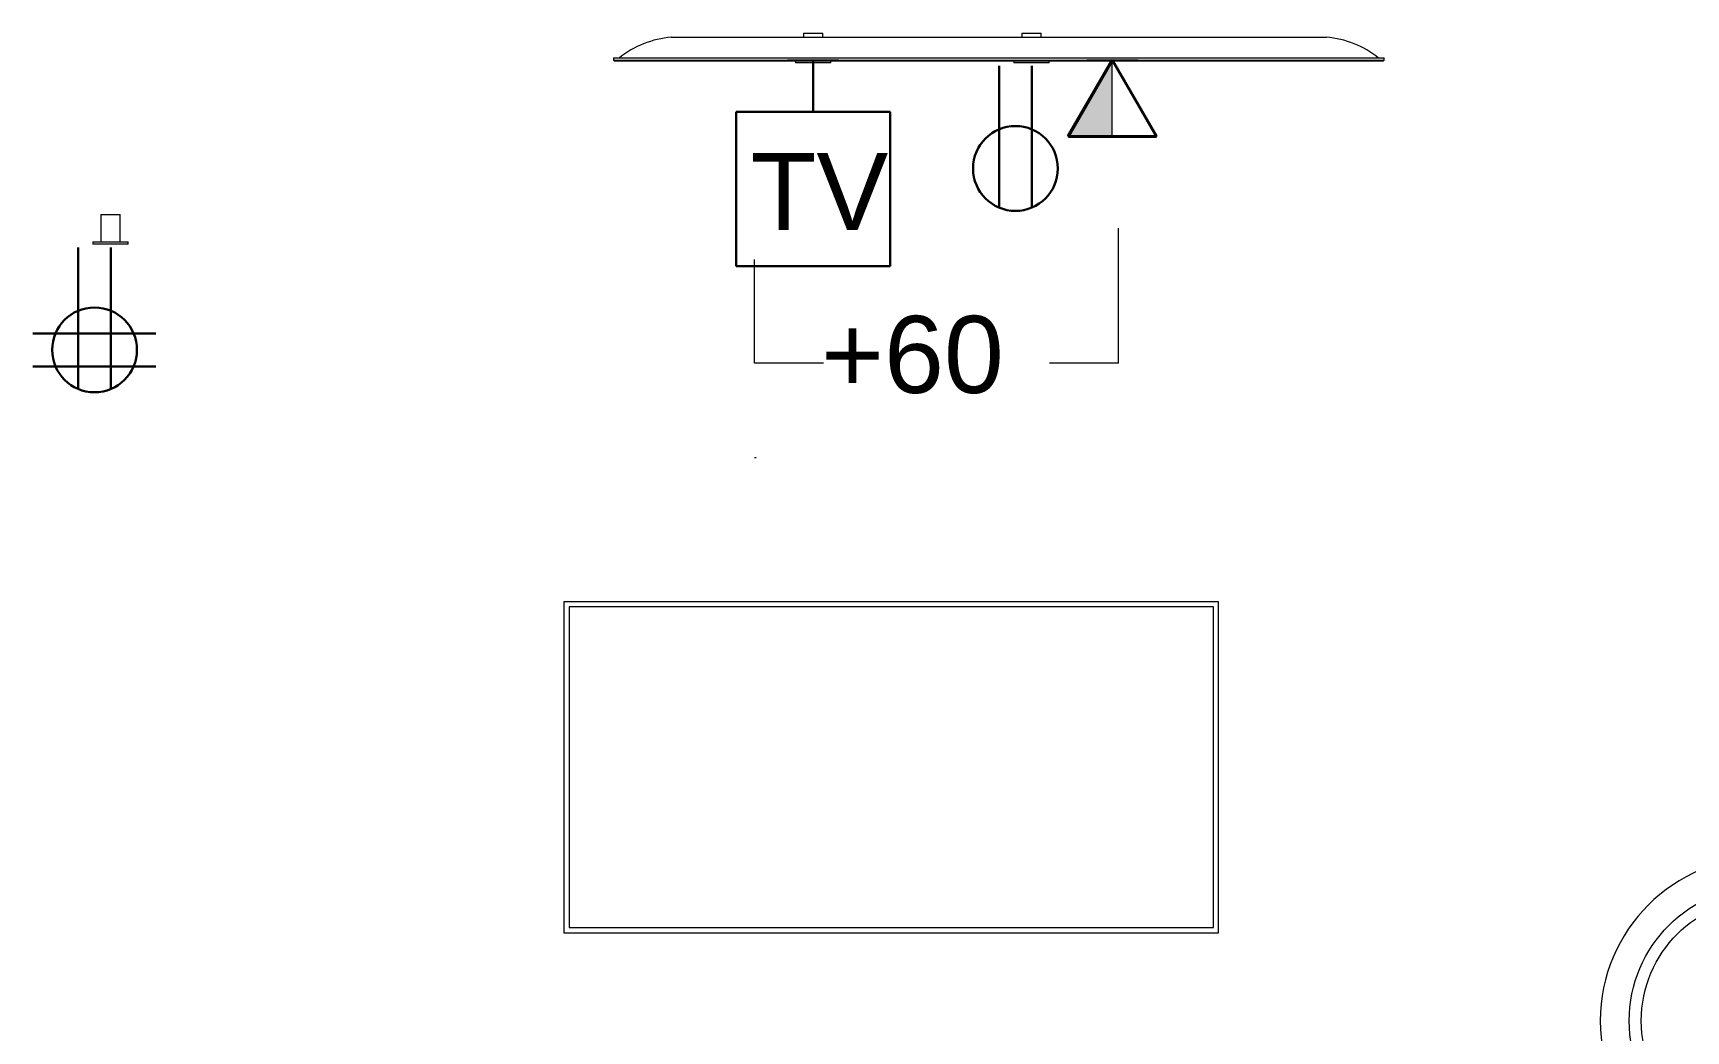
# Model space of a CAD drawing. Header units: inches. Extents: x 11834 to 13024, y -8101 to -6934.
# Drawn here: x 12513.9 to 12642.6, y -7354.1 to -7276.4 of the extents above; entities that cross this region are included whole.
import ezdxf

# ---------------------------------------------------------------- set-up
doc = ezdxf.new("R2010")
doc.units = ezdxf.units.IN
doc.header["$MEASUREMENT"] = 0
for name, color, linetype, lineweight in [('A-ANNO-NOTE', 131, 'Continuous', 40), ('A-DETL', 90, 'Continuous', 9), ('E-ELEC-FIXT', 91, 'Continuous', 9), ('G-ANNO-TEXT', 231, 'Continuous', 9), ('I-FURN', 30, 'Continuous', 9), ('Q-SPCQ', 91, 'Continuous', 9)]:
    doc.layers.add(name, color=color, linetype=linetype, lineweight=lineweight)
doc.styles.add('Swis721 Lt BT', font='swissl.ttf', dxfattribs={"height": 6})

# ---------------------------------------------------------------- blocks, each defined once
blk = doc.blocks.new('Table-Multi_Use-Teknion-PRBB-R2014 - _See Type Catalog_-6979724-FIRST FLOOR POWER _ SIGNAL')
at = {"layer": 'I-FURN'}
for p, q in [((25.48, 12.88), (-25.48, 12.88)), ((-25.48, 12.88), (-25.48, -12.88)), ((25.48, -12.88), (25.48, 12.88)), ((25.08, 12.48), (-25.08, 12.48)), ((-25.08, 12.48), (-25.08, -12.48)), ((25.08, -12.48), (25.08, 12.48)), ((-25.08, -12.48), (25.08, -12.48)), ((-25.48, -12.88), (25.48, -12.88))]:
    blk.add_line(p, q, dxfattribs=at)
blk = doc.blocks.new('Seating-Small-Teknion-STBB_Qui-R2014 - Small-7004903-FIRST FLOOR POWER _ SIGNAL')
at = {"layer": 'I-FURN'}
for radius in [10.5, 9.56]:
    blk.add_circle((0, 0), radius, dxfattribs=at)
for start, end in [(360, 180), (180, 360)]:
    blk.add_arc((0, 0), 12.75, start, end, dxfattribs=at)
blk = doc.blocks.new('A-Flat_Screen_TV - OLED 65B6P 65_-4747238-FIRST FLOOR POWER _ SIGNAL')
at = {"layer": 'Q-SPCQ'}
for p, q in [((-25.5, 1.81), (25.5, 1.81)), ((-30, 0.19), (30, 0.19)), ((-30, 0.19), (-30, 0)), ((30, 0), (-30, 0)), ((-29.94, 0), (-29.94, -0.06)), ((29.94, -0.06), (29.94, 0)), ((30, 0), (30, 0.19)), ((29.94, -0.06), (-29.94, -0.06))]:
    blk.add_line(p, q, dxfattribs=at)
for centre, start, end in [((-24.9, -5.58), 94.6372, 128.9656), ((24.9, -5.58), 51.0344, 85.3628)]:
    blk.add_arc(centre, 7.41, start, end, dxfattribs=at)
blk = doc.blocks.new('PS - Power Device _Wall Base_ - Duplex-V279-FIRST FLOOR POWER _ SIGNAL')
at = {"layer": 'E-ELEC-FIXT'}
for p, q in [((12590.88, -7276.41), (12592.38, -7276.41)), ((12590.88, -7276.41), (12590.88, -7276.72)), ((12592.38, -7276.72), (12592.38, -7276.41)), ((12590.26, -7278.6), (12590.26, -7278.72)), ((12593.01, -7278.72), (12590.26, -7278.72)), ((12593.01, -7278.72), (12593.01, -7278.6))]:
    blk.add_line(p, q, dxfattribs=at)
blk = doc.blocks.new('PS - Junction Box _Wall Base_ - TV-4868771-FIRST FLOOR POWER _ SIGNAL')
at = {"layer": 'E-ELEC-FIXT'}
for p, q in [((12573.88, -7276.41), (12575.38, -7276.41)), ((12573.88, -7276.41), (12573.88, -7276.72)), ((12575.38, -7276.72), (12575.38, -7276.41)), ((12573.26, -7278.6), (12573.26, -7278.72)), ((12576.01, -7278.72), (12573.26, -7278.72)), ((12576.01, -7278.72), (12576.01, -7278.6))]:
    blk.add_line(p, q, dxfattribs=at)
blk = doc.blocks.new('PS - Power Device _Wall Base_ - Quadruplex-4862731-FIRST FLOOR POWER _ SIGNAL')
at = {"layer": 'E-ELEC-FIXT'}
for p, q in [((12519.19, -7290.54), (12520.69, -7290.54)), ((12519.19, -7290.54), (12519.19, -7292.66)), ((12520.69, -7292.66), (12520.69, -7290.54)), ((12518.56, -7292.66), (12521.31, -7292.66)), ((12518.56, -7292.66), (12518.56, -7292.85)), ((12521.31, -7292.85), (12518.56, -7292.85)), ((12521.31, -7292.85), (12521.31, -7292.66))]:
    blk.add_line(p, q, dxfattribs=at)

msp = doc.modelspace()

# ---------------------------------------------------------------- hatches: boundary and pattern name
at = {"layer": 'A-ANNO-NOTE', "lineweight": 9}
msp.add_hatch(color=256, dxfattribs=at).paths.add_polyline_path([(12597.91, -7284.44), (12597.91, -7278.49), (12594.47, -7284.44)], flags=0)

# ---------------------------------------------------------------- linework, layer by layer
at = {"layer": 'A-ANNO-NOTE', "lineweight": 30}
for p, q in [((12572.63, -7278.54), (12576.63, -7278.54)), ((12574.63, -7278.54), (12574.63, -7282.54)), ((12589.11, -7278.97), (12589.11, -7289.99)), ((12591.66, -7278.97), (12591.66, -7289.99)), ((12591.66, -7278.97), (12591.66, -7289.99)), ((12597.91, -7278.49), (12594.47, -7284.44)), ((12597.94, -7278.54), (12594.5, -7284.49)), ((12595.94, -7278.54), (12599.94, -7278.54)), ((12597.91, -7278.49), (12601.35, -7284.44)), ((12597.94, -7278.54), (12601.37, -7284.49)), ((12580.63, -7282.54), (12568.63, -7282.54)), ((12568.63, -7282.54), (12568.63, -7294.54)), ((12580.63, -7294.54), (12580.63, -7282.54)), ((12601.35, -7284.44), (12594.47, -7284.44)), ((12601.37, -7284.49), (12594.5, -7284.49)), ((12517.41, -7293.1), (12517.41, -7304.11)), ((12519.96, -7293.1), (12519.96, -7304.11)), ((12568.63, -7294.54), (12580.63, -7294.54)), ((12523.47, -7299.79), (12513.9, -7299.79)), ((12523.47, -7302.35), (12513.9, -7302.35))]:
    msp.add_line(p, q, dxfattribs=at)
at = {"layer": 'A-ANNO-NOTE', "lineweight": 9}
for p, q in [((12597.91, -7278.49), (12594.47, -7284.44)), ((12597.91, -7284.44), (12597.91, -7278.49)), ((12594.47, -7284.44), (12597.91, -7284.44))]:
    msp.add_line(p, q, dxfattribs=at)
at = {"layer": 'A-ANNO-NOTE', "lineweight": 30}
for centre in [(12590.38, -7286.95), (12518.69, -7301.07)]:
    msp.add_circle(centre, 3.3, dxfattribs=at)
at = {"layer": 'A-DETL'}
for p, q in [((12598.41, -7302.1), (12598.41, -7291.6)), ((12570.06, -7302.1), (12570.06, -7294.03)), ((12575.43, -7302.1), (12570.06, -7302.1)), ((12598.41, -7302.1), (12593.04, -7302.1)), ((12570.19, -7309.47), (12570.06, -7309.47))]:
    msp.add_line(p, q, dxfattribs=at)

# ---------------------------------------------------------------- block references
at = {"layer": 'E-ELEC-FIXT'}
for name in ['PS - Junction Box _Wall Base_ - TV-4868771-FIRST FLOOR POWER _ SIGNAL', 'PS - Power Device _Wall Base_ - Duplex-V279-FIRST FLOOR POWER _ SIGNAL', 'PS - Power Device _Wall Base_ - Quadruplex-4862731-FIRST FLOOR POWER _ SIGNAL']:
    msp.add_blockref(name, (0, 0), dxfattribs=at)
at = {"layer": 'I-FURN', "rotation": 180}
msp.add_blockref('Table-Multi_Use-Teknion-PRBB-R2014 - _See Type Catalog_-6979724-FIRST FLOOR POWER _ SIGNAL', (12580.71, -7333.55), dxfattribs=at)
at = {"layer": 'I-FURN'}
msp.add_blockref('Seating-Small-Teknion-STBB_Qui-R2014 - Small-7004903-FIRST FLOOR POWER _ SIGNAL', (12648.66, -7353.29), dxfattribs=at)
at = {"layer": 'Q-SPCQ'}
msp.add_blockref('A-Flat_Screen_TV - OLED 65B6P 65_-4747238-FIRST FLOOR POWER _ SIGNAL', (12589.09, -7278.54), dxfattribs=at)

# ---------------------------------------------------------------- texts
at = {"layer": 'A-ANNO-NOTE', "lineweight": 9, "insert": (12569.77, -7285.75), "char_height": 6, "width": 11.312, "attachment_point": 1, "style": 'Swis721 Lt BT'}
msp.add_mtext('TV', dxfattribs=at)
at = {"layer": 'G-ANNO-TEXT', "color": 7, "insert": (12575.26, -7298.42), "char_height": 6, "width": 19.392, "attachment_point": 1, "style": 'Swis721 Lt BT'}
msp.add_mtext('+60', dxfattribs=at)

doc.saveas('drawing.dxf')
